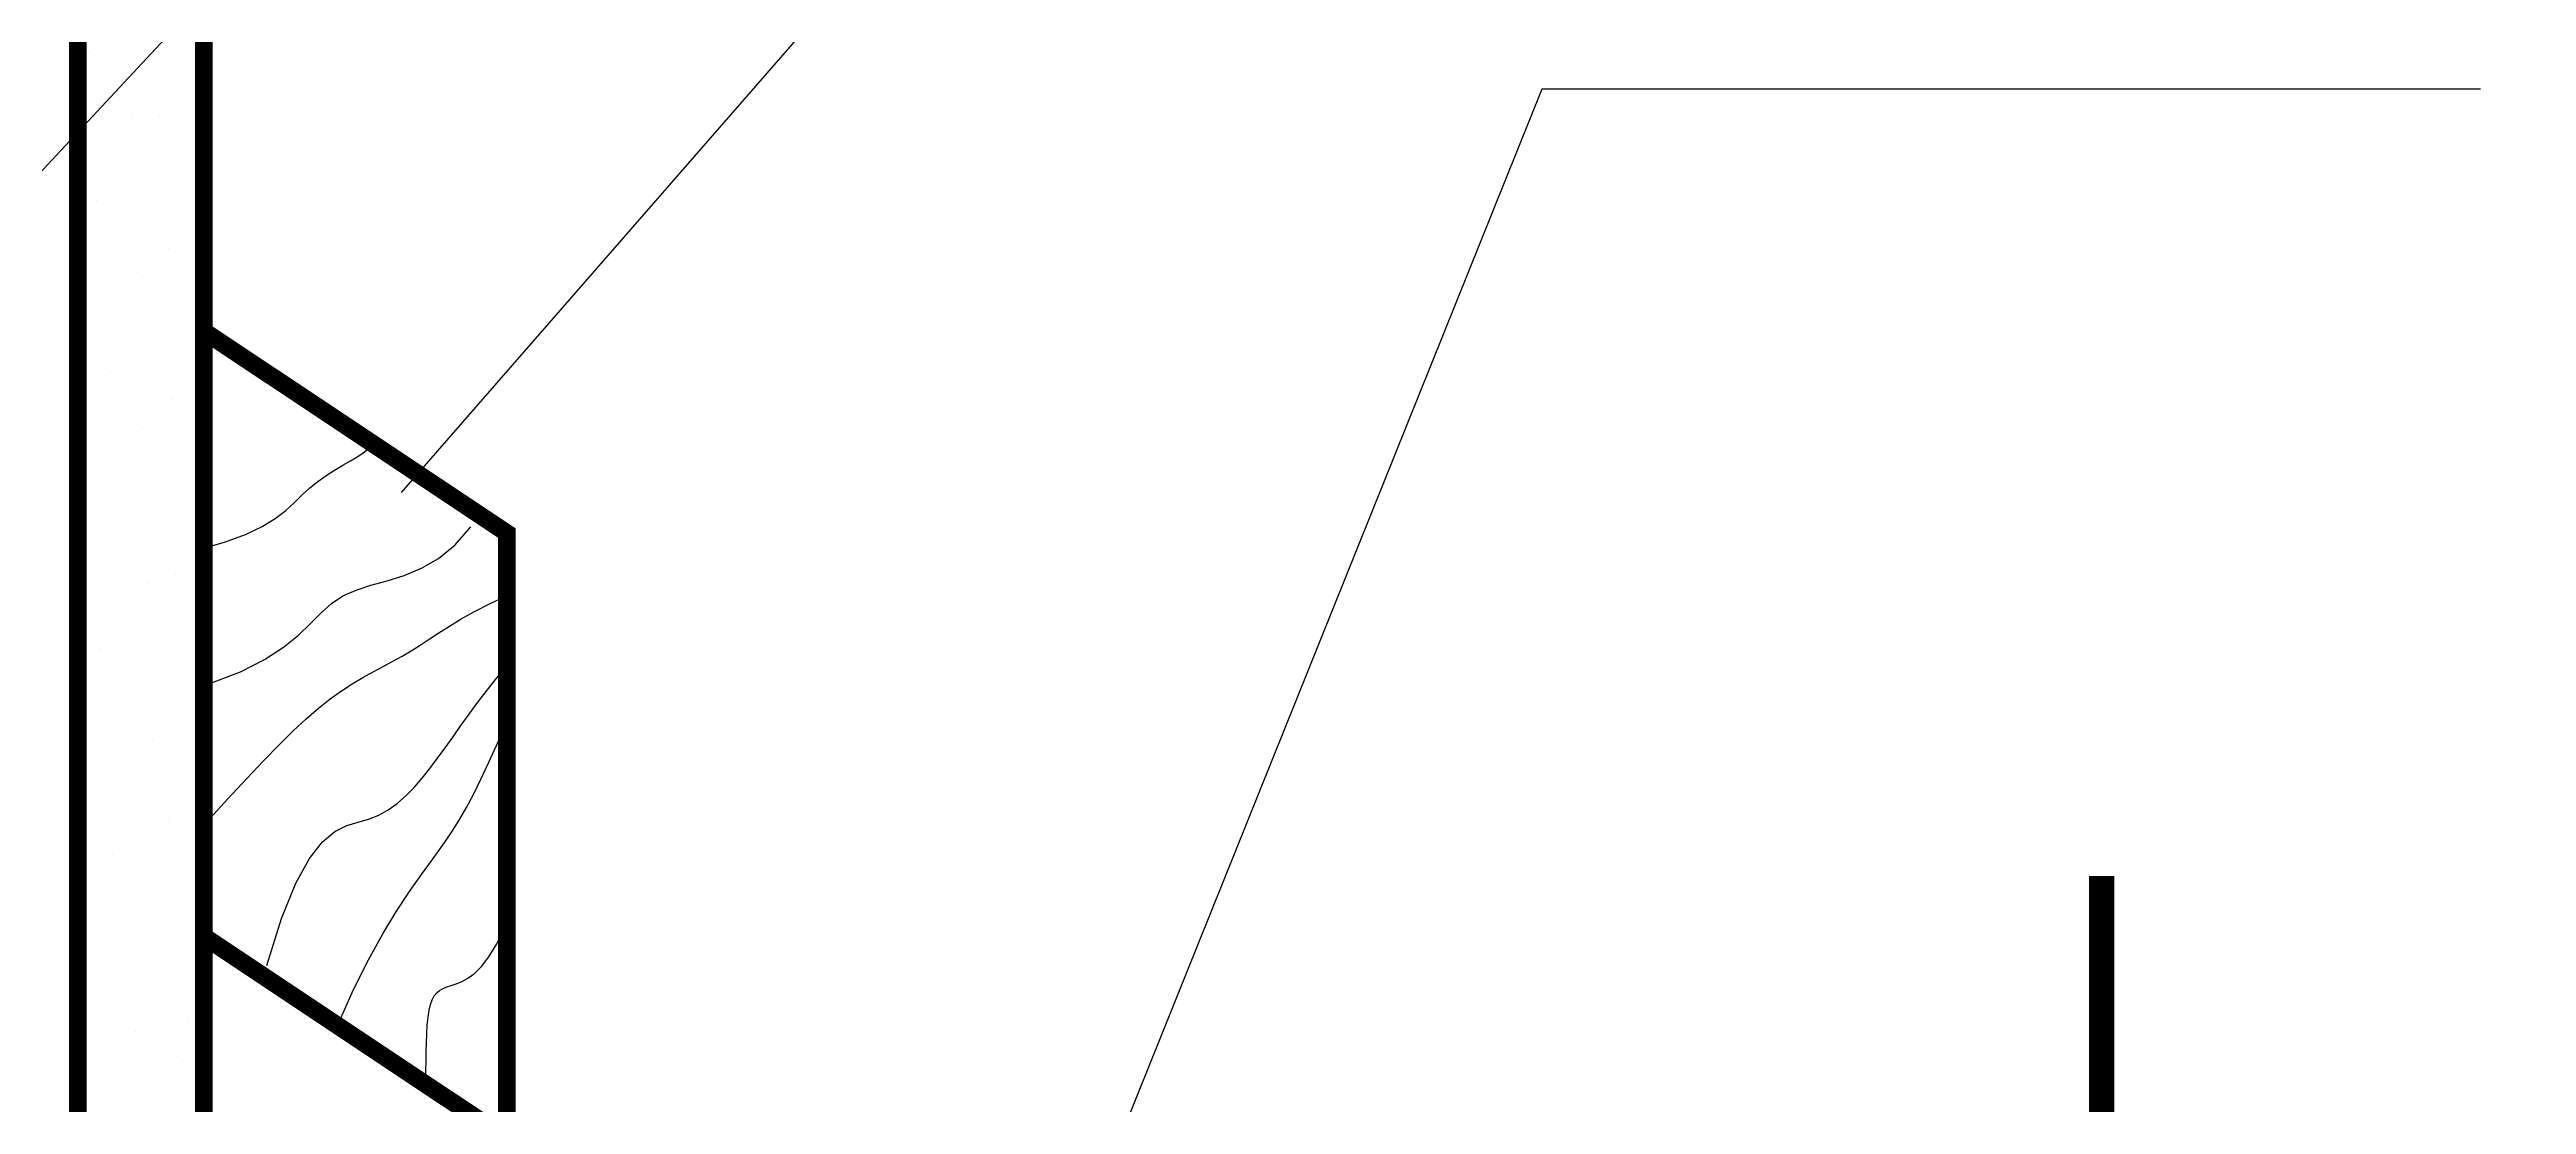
# Model space of a CAD drawing. Extents: x 0 to 21025, y 0 to 14850.
# Drawn here: x 16276 to 17503, y 7472 to 7995 of the extents above; entities that cross this region are included whole.
import ezdxf
from ezdxf.enums import TextEntityAlignment as Align

# ---------------------------------------------------------------- set-up
doc = ezdxf.new("R2010")
doc.units = 0
doc.header["$LTSCALE"] = 175
doc.linetypes.add('GESTRICHELT', pattern=[0.75, 0.5, -0.25])
doc.layers.get('0').update_dxf_attribs({"linetype": 'CONTINUOUS'})
doc.layers.get('DEFPOINTS').update_dxf_attribs({"linetype": 'CONTINUOUS'})
for name, color, linetype in [('BEMASSUNG', 7, 'CONTINUOUS'), ('DRAHTANKER', 7, 'CONTINUOUS'), ('LEGENDE-35', 7, 'CONTINUOUS'), ('SCHNITTKANTEN', 1, 'GESTRICHELT'), ('SCHRAFFUR', 2, 'CONTINUOUS'), ('TRENNWAND', 8, 'CONTINUOUS')]:
    doc.layers.add(name, color=color, linetype=linetype)
doc.styles.get("Standard").update_dxf_attribs({"font": 'TXT.SHX', "width": 0.75})
doc.dimstyles.get("Standard").update_dxf_attribs({"dimtxt": 0.18, "dimasz": 0.18, "dimexe": 0.18, "dimexo": 0.0625, "dimgap": 0.09, "dimtad": 0, "dimtih": 1, "dimtoh": 1, "dimzin": 0, "dimcen": 0.09, "dimazin": 3, "dimtfac": 1, "dimtofl": 0, "dimtmove": 0, "dimatfit": 3})

# ---------------------------------------------------------------- blocks, each defined once
blk = doc.blocks.new('*X74')
at = {"color": 0}
for p, q in [((15568.170124, 10098.259235), (15568.170124, 10098.259235)), ((15589.413236, 10066.023641), (15589.413236, 10066.023641)), ((15602.969615, 10066.371377), (15602.969615, 10066.371377)), ((15571.977975, 10024.673462), (15571.977975, 10024.673462)), ((15604.497367, 10028.954721), (15604.497367, 10028.954721)), ((15607.295413, 10001.158049), (15607.295413, 10001.158049)), ((15591.93297, 9988.95069), (15591.93297, 9988.95069)), ((15564.70979, 9956.138724), (15564.70979, 9956.138724)), ((15578.876363, 9939.679531), (15578.876363, 9939.679531)), ((15608.857819, 9925.962763), (15608.857819, 9925.962763)), ((15588.037477, 9923.221713), (15588.037477, 9923.221713)), ((15604.522766, 9919.656852), (15604.522766, 9919.656852)), ((15594.452705, 9911.877739), (15594.452705, 9911.877739)), ((15611.89554, 9912.90095), (15611.89554, 9912.90095)), ((15594.313669, 9850.261434), (15594.313669, 9850.261434)), ((15596.972439, 9834.804789), (15596.972439, 9834.804789)), ((15611.181498, 9839.515442), (15611.181498, 9839.515442)), ((15570.586142, 9817.35818), (15570.586142, 9817.35818)), ((15624.91732, 9824.511015), (15624.91732, 9824.511015)), ((15566.262942, 9809.424199), (15566.262942, 9809.424199)), ((15573.635716, 9802.668297), (15573.635716, 9802.668297)), ((15608.435206, 9770.780439), (15608.435206, 9770.780439)), ((15599.492173, 9757.731838), (15599.492173, 9757.731838)), ((15607.465986, 9718.647482), (15607.465986, 9718.647482)), ((15574.946594, 9714.366223), (15574.946594, 9714.366223)), ((15579.645142, 9700.439419), (15579.645142, 9700.439419)), ((15602.011908, 9680.658887), (15602.011908, 9680.658887)), ((15570.175381, 9660.547785), (15570.175381, 9660.547785)), ((15609.988358, 9624.065914), (15609.988358, 9624.065914)), ((15591.006096, 9612.914475), (15591.006096, 9612.914475)), ((15611.826438, 9615.655525), (15611.826438, 9615.655525)), ((15617.361131, 9617.310012), (15617.361131, 9617.310012)), ((15604.531642, 9603.585936), (15604.531642, 9603.585936)), ((15611.950276, 9600.275329), (15611.950276, 9600.275329))]:
    blk.add_line(p, q, dxfattribs=at)
blk = doc.blocks.new('MASSHILFSLINIE')
for points in [[(0, -175), (0, 175)], [(0, 0), (26.516504, 26.516504)], [(75, 0), (-75, 0)], [(0, 0), (-26.516504, -26.516504)]]:
    blk.add_lwpolyline(points)
blk = doc.blocks.new('*D96')
at = {"color": 0, "linetype": 'BYBLOCK'}
blk.add_line((18630, 9436), (18630, 9559), dxfattribs=at)
at = {"layer": 'DEFPOINTS', "color": 0, "linetype": 'BYBLOCK'}
for p in [(17585, 9560), (18630, 9560), (17585, 9435)]:
    blk.add_point(p, dxfattribs=at)
at = {"color": 0, "linetype": 'BYBLOCK'}
for p, rotation in [((18630, 9560), 90), ((18630, 9435), 270)]:
    blk.add_blockref('MASSHILFSLINIE', p, dxfattribs=dict(at, rotation=rotation))
at = {"color": 0, "linetype": 'BYBLOCK', "width": 0.75}
blk.add_text('2', height=87.5, rotation=90, dxfattribs=at).set_placement((18542.5, 9620), align=Align.MIDDLE_CENTER)

msp = doc.modelspace()

# ---------------------------------------------------------------- linework, layer by layer
at = {"layer": 'DRAHTANKER', "const_width": 8.75}
msp.add_lwpolyline([(16502.274018, 7455), (16502.274018, 7755), (16352.274018, 7855), (16352.274018, 7555)], close=True, dxfattribs=at)
at = {"layer": 'LEGENDE-35'}
for points in [[(17475, 8475), (16775, 8475), (16105, 7755)], [(17475, 8240), (16855, 8240), (16450, 7775)], [(17480, 7975), (17015, 7975), (16790, 7415)]]:
    msp.add_lwpolyline(points, dxfattribs=at)
at = {"layer": 'SCHNITTKANTEN', "const_width": 12.5}
msp.add_lwpolyline([(17292.266155, 5958.333516), (17292.266155, 7585)], dxfattribs=at)
at = {"layer": 'SCHRAFFUR'}
for points in [[(16349.555962, 7746.793622), (16362.461508, 7750.373419), (16372.828598, 7754.174648), (16381.067195, 7758.120739), (16387.58726, 7762.135122), (16392.798757, 7766.141228), (16397.111649, 7770.062486), (16400.935897, 7773.822326), (16404.681464, 7777.34418), (16408.664449, 7780.568031), (16412.825498, 7783.50009), (16417.011393, 7786.163121), (16421.068915, 7788.579887), (16424.844847, 7790.773153), (16428.185971, 7792.765683), (16430.939069, 7794.580242), (16432.950922, 7796.239593)], [(16355.209889, 7680.394734), (16370.368495, 7686.158137), (16382.328152, 7692.198847), (16391.699663, 7698.330615), (16399.09383, 7704.367189), (16405.121456, 7710.122319), (16410.393344, 7715.409755), (16415.520296, 7720.043246), (16421.113115, 7723.836542), (16427.643188, 7726.713763), (16435.024244, 7729.040512), (16443.030596, 7731.292761), (16451.436557, 7733.946485), (16460.01644, 7737.477655), (16468.544559, 7742.362247), (16476.795225, 7749.076232), (16484.542753, 7758.095585)], [(16353.796385, 7611.876704), (16364.119068, 7623.149898), (16373.4341, 7633.191084), (16381.860191, 7642.092697), (16389.516049, 7649.947172), (16396.520385, 7656.846943), (16402.991908, 7662.884445), (16409.049327, 7668.152112), (16414.811354, 7672.742379), (16420.378062, 7676.748371), (16425.774987, 7680.265971), (16431.009031, 7683.391755), (16436.087095, 7686.222298), (16441.016081, 7688.854172), (16445.80289, 7691.383953), (16450.454424, 7693.908216), (16454.977582, 7696.523534), (16459.409636, 7699.310617), (16463.909325, 7702.286709), (16468.665758, 7705.453192), (16473.868042, 7708.811444), (16479.705286, 7712.362846), (16486.366599, 7716.108778), (16494.041088, 7720.05062), (16502.917862, 7724.189751)], [(16383.479347, 7540.533224), (16390.766645, 7563.954186), (16397.783397, 7581.35099), (16404.524082, 7593.685928), (16410.983179, 7601.921293), (16417.155165, 7607.019377), (16423.034519, 7609.942473), (16428.615719, 7611.652874), (16433.893244, 7613.11287), (16438.868473, 7615.112992), (16443.570394, 7617.756711), (16448.034896, 7620.975736), (16452.297867, 7624.701775), (16456.395196, 7628.866536), (16460.362773, 7633.401728), (16464.236484, 7638.239059), (16468.052221, 7643.310237), (16471.850011, 7648.557664), (16475.686451, 7653.966508), (16479.622273, 7659.532629), (16483.718214, 7665.251891), (16488.035008, 7671.120153), (16492.633391, 7677.133277), (16497.574097, 7683.287124), (16502.917862, 7689.577555)], [(16418.816237, 7511.571982), (16426.410206, 7528.650092), (16433.7847, 7543.49941), (16440.885887, 7556.374477), (16447.659932, 7567.529834), (16454.053002, 7577.220024), (16460.011262, 7585.699586), (16465.480881, 7593.223064), (16470.408024, 7600.044997), (16474.776126, 7606.425446), (16478.717701, 7612.646547), (16482.40253, 7618.995953), (16486.000396, 7625.761318), (16489.68108, 7633.230297), (16493.614364, 7641.690543), (16497.970031, 7651.429711), (16502.917862, 7662.735455)], [(16462.274018, 7485), (16462.277126, 7488.961798), (16462.298881, 7493.256886), (16462.357931, 7497.749801), (16462.472923, 7502.305084), (16462.662505, 7506.787274), (16462.945324, 7511.060909), (16463.340027, 7514.990529), (16463.865262, 7518.440674), (16464.539325, 7521.311501), (16465.379105, 7523.645652), (16466.401141, 7525.521386), (16467.621973, 7527.016964), (16469.058137, 7528.210645), (16470.726174, 7529.18069), (16472.642621, 7530.005359), (16474.824016, 7530.762911), (16477.28242, 7531.562481), (16480.011972, 7532.636691), (16483.002335, 7534.249039), (16486.243169, 7536.663021), (16489.724136, 7540.142135), (16493.434897, 7544.949876), (16497.365113, 7551.349741), (16501.504446, 7559.605228)]]:
    msp.add_lwpolyline(points, dxfattribs=at)
at = {"layer": 'TRENNWAND', "const_width": 8.75}
for points in [[(16289.774018, 6930), (16289.774018, 8295)], [(16352.274018, 8295), (16352.274018, 6930), (16289.774018, 6930)]]:
    msp.add_lwpolyline(points, dxfattribs=at)

# ---------------------------------------------------------------- block references
at = {"layer": 'SCHRAFFUR'}
msp.add_blockref('*X74', (727.274018, -2105), dxfattribs=at)

# ---------------------------------------------------------------- dimensions: what is measured, and where the dimension line sits
at = {"layer": 'BEMASSUNG'}
dim = msp.add_linear_dim(base=(18335, 7455), p1=(17290, 7330), p2=(17290, 7455), angle=90, text='2', dimstyle='Standard', dxfattribs=at)
dim.commit()
dim.dimension.update_dxf_attribs({"geometry": '*D96', "text_midpoint": (18247.5, 7515), "dimtype": 128, "insert": (-295, -2105)})

doc.saveas('drawing.dxf')
